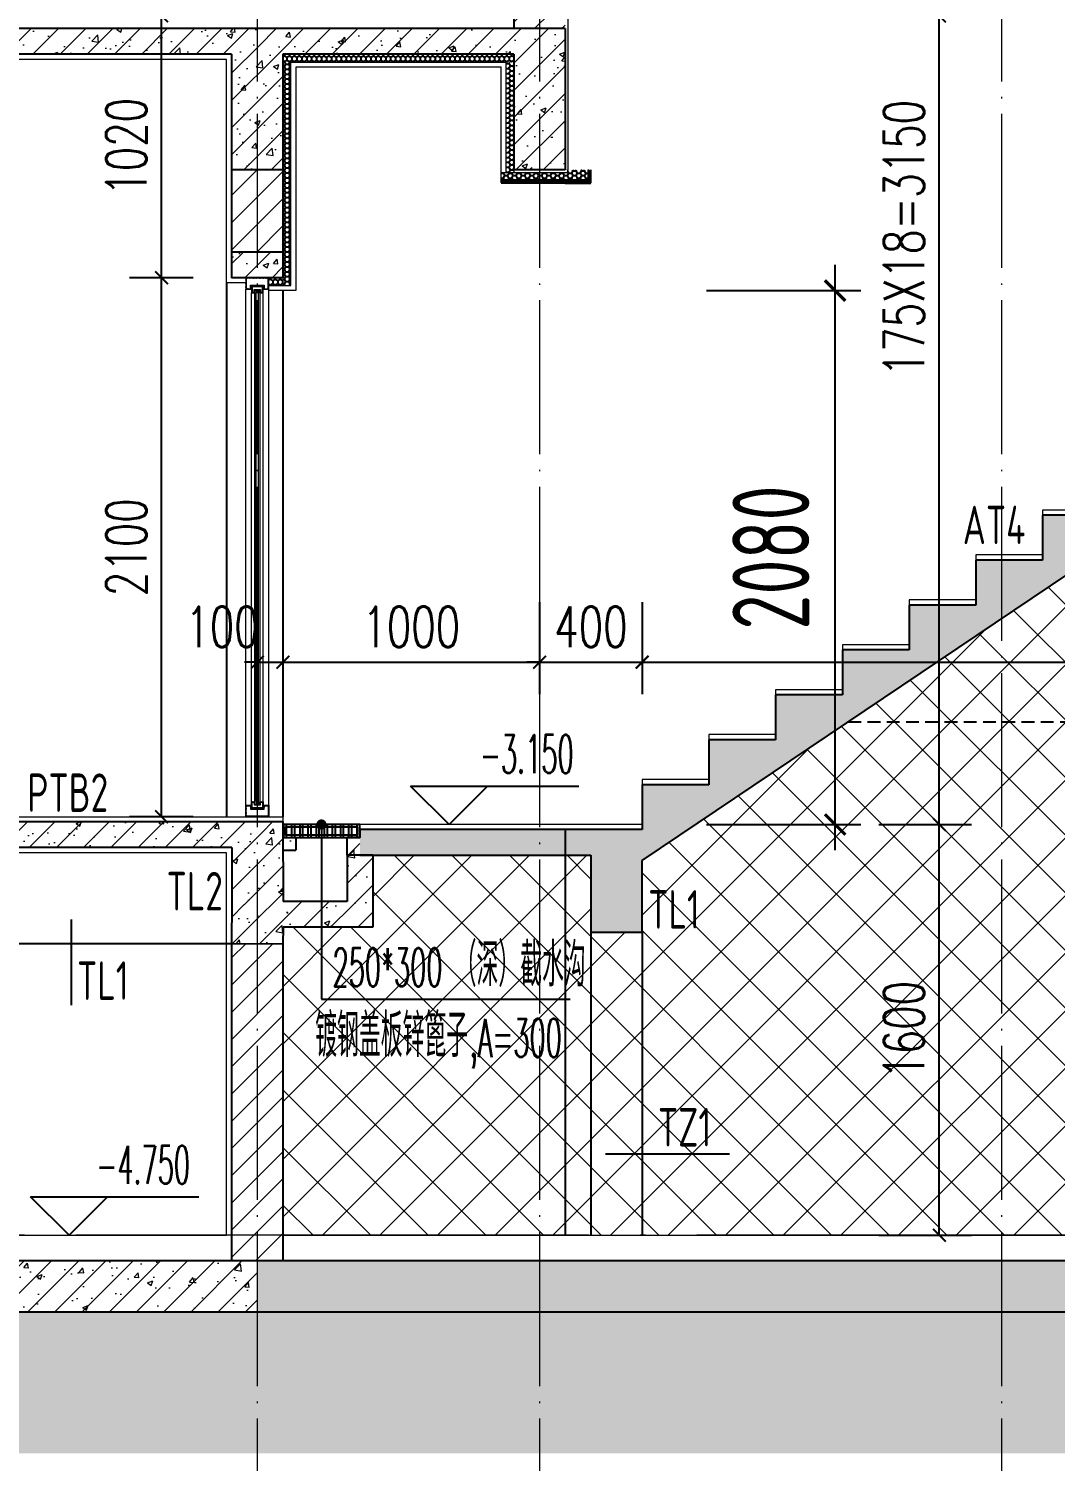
# Model space of a CAD drawing. Extents: x -1307975 to -76406, y -96289 to 379359.
# Drawn here: x -622611 to -618610, y 351137 to 356718 of the extents above; entities that cross this region are included whole.
import ezdxf

# ---------------------------------------------------------------- set-up
doc = ezdxf.new("R2010")
doc.units = 0
doc.header["$LTSCALE"] = 1000
doc.linetypes.add('DOTE', pattern=[2.42, 2, -0.2, 0.02, -0.2])
doc.linetypes.add('HIDDEN', pattern=[0.375, 0.25, -0.125])
doc.layers.get('0').update_dxf_attribs({"linetype": 'CONTINUOUS'})
doc.layers.get('DEFPOINTS').update_dxf_attribs({"linetype": 'CONTINUOUS'})
for name, color, linetype in [('COLUMN', 4, 'CONTINUOUS'), ('DIM', 2, 'CONTINUOUS'), ('DIM_ELEV', 3, 'CONTINUOUS'), ('DIM_LEAD', 3, 'CONTINUOUS'), ('PUB_TEXT', 2, 'CONTINUOUS'), ('S-砼墙填充', 251, 'CONTINUOUS'), ('TEXT', 2, 'CONTINUOUS'), ('WALL', 5, 'CONTINUOUS'), ('地库集水坑', 128, 'CONTINUOUS'), ('审核', 1, 'CONTINUOUS'), ('尺寸标注', 86, 'CONTINUOUS'), ('看线', 251, 'CONTINUOUS'), ('立面-看线', 251, 'CONTINUOUS')]:
    doc.layers.add(name, color=color, linetype=linetype)
for name, color, linetype, lineweight in [('DOTE', 19, 'DOTE', 9), ('PUB_HATCH', 8, 'CONTINUOUS', 9), ('S_WINDOW', 144, 'CONTINUOUS', 15), ('内粉刷', 37, 'CONTINUOUS', 9), ('填充', 251, 'CONTINUOUS', 5), ('立面-中轮廓线', 30, 'CONTINUOUS', 35), ('细细', 250, 'CONTINUOUS', 0)]:
    doc.layers.add(name, color=color, linetype=linetype, lineweight=lineweight)
doc.styles.add('_TCH_DIM', font='SIMPLEX.shx', dxfattribs={"width": 0.7, "bigfont": 'GBCBIG.shx'})
doc.styles.add('_TCH_DIM_T3', font='SIMPLEX', dxfattribs={"width": 0.705882, "bigfont": 'GBCBIG'})
doc.styles.add('TSSD_DIMENSION', font='Tssdeng.shx', dxfattribs={"width": 0.7, "bigfont": 'tssdchn.shx'})
doc.styles.add('TSSD_REIN', font='tssdeng.shx', dxfattribs={"width": 0.7, "height": 300, "bigfont": 'tssdchn.shx'})
doc.dimstyles.new('_TCH_ARCH&&50', dxfattribs={"dimtxt": 157.5, "dimasz": 50, "dimexe": 125, "dimexo": 150, "dimgap": 58.75, "dimtad": 1, "dimdec": 0, "dimzin": 0, "dimdsep": 46, "dimtxsty": '_TCH_DIM_T3', "dimblk": 'ARCHTICK', "dimcen": 0.09, "dimclrt": 7, "dimazin": 0, "dimtfac": 1, "dimtdec": 0, "dimtix": 1, "dimtmove": 2, "dimatfit": 3, "dimldrblk": 'ARCHTICK', "dimfxl": 1, "dimtolj": 1, "dimtzin": 0, "dimarcsym": 0})
doc.dimstyles.new('TSSD_100_100$0', dxfattribs={"dimtxt": 300, "dimasz": 80, "dimexe": 100, "dimexo": 250, "dimgap": 100, "dimtad": 1, "dimdec": 0, "dimzin": 0, "dimdsep": 46, "dimtxsty": 'TSSD_DIMENSION', "dimblk": 'ARCHTICK', "dimcen": 0, "dimdle": 100, "dimclrd": 3, "dimclre": 3, "dimclrt": 7, "dimadec": 0, "dimazin": 0, "dimtfac": 1, "dimtdec": 0, "dimtix": 1, "dimtmove": 2, "dimatfit": 3, "dimldrblk": 'ARCHTICK', "dimfxl": 1, "dimtolj": 1, "dimtzin": 0, "dimarcsym": 0})
pattern_1 = [(315, (-1626184.6658, -173766.0754), (-1.767766953, -1.767766953), []), (315, (-1626183.4873, -173766.0754), (-1.767766953, -1.767766953), [])]
pattern_2 = [(315, (-1626184.6658, -175904.3123), (-1.767766953, -1.767766953), []), (315, (-1626183.4873, -175904.3123), (-1.767766953, -1.767766953), [])]
pattern_3 = [(45, (-1035007.906, 393076.42), (-53.033009, 53.033009), []), (50, (-1035007.9, 393076.42), (215.178055, -18.82564), [22.5, -247.5]), (355, (-1035007.9, 393076.42), (-41.6254, 225.65764), [18, -198]), (100.4514, (-1034989.97, 393074.85), (173.55281, 206.83186), [19.12206, -210.34263]), (46.1842, (-1035007.9, 393136.42), (320.17231, -49.6557), [33.75, -371.25]), (96.6356, (-1034981.22, 393132.28), (280.39881, 292.23536), [28.68309, -315.5139]), (351.1842, (-1035007.9, 393136.42), (280.39858, 292.23558), [27, -297]), (21, (-1034977.9, 393121.42), (179.072116, -120.78567), [22.5, -247.5]), (326, (-1034977.9, 393121.42), (72.9946, 217.54501), [18, -198]), (71.4514, (-1034962.98, 393111.35), (252.06679, 96.75915), [19.12206, -210.34263]), (37.5, (-1035007.906, 393076.42), (3.647957, 99.868156), [0, -195.6, 0, -201, 0, -198.75]), (7.5, (-1035007.91, 393076.42), (78.92086, 118.323514), [0, -114.6, 0, -191.1, 0, -75.75]), (327.5, (-1035074.806, 393076.42), (160.146731, -6.766462), [0, -75, 0, -234, 0, -310.5]), (317.5, (-1035104.8, 393076.42), (174.95585, 30.031495), [0, -97.5, 0, -155.4, 0, -220.5])]
pattern_4 = [(45, (-1035007.906, 393130.27), (-53.03303, 53.03303), [])]

# ---------------------------------------------------------------- blocks, each defined once
blk = doc.blocks.new('_ArchTick')
at = {"color": 0, "linetype": 'ByBlock', "const_width": 0.15}
blk.add_lwpolyline([(-0.5, -0.5), (0.5, 0.5)], dxfattribs=at)
blk = doc.blocks.new('*D855')
at = {"layer": 'DEFPOINTS', "color": 0, "transparency": 16777216}
for p in [(-620220.2, 354633.8), (-615800.2, 354633.8), (-615800.2, 354250.2)]:
    blk.add_point(p, dxfattribs=at)
at = {"layer": '尺寸标注', "color": 0, "lineweight": -2, "transparency": 16777216}
for p, q in [((-620220.2, 354483.8), (-620220.2, 354125.2)), ((-615800.2, 354483.8), (-615800.2, 354125.2)), ((-620220.2, 354250.2), (-615800.2, 354250.2))]:
    blk.add_line(p, q, dxfattribs=at)
at = {"layer": '尺寸标注', "color": 0, "lineweight": -2, "transparency": 16777216, "xscale": 50, "yscale": 50, "zscale": 50, "rotation": 180}
blk.add_blockref('_ArchTick', (-620220.2, 354250.2), dxfattribs=at)
at = {"layer": '尺寸标注', "color": 0, "lineweight": -2, "transparency": 16777216, "xscale": 50, "yscale": 50, "zscale": 50}
blk.add_blockref('_ArchTick', (-615800.2, 354250.2), dxfattribs=at)
at = {"layer": '尺寸标注', "color": 7, "transparency": 16777216, "insert": (-618010.2, 354387.7), "char_height": 157.5, "attachment_point": 5, "style": '_TCH_DIM_T3'}
blk.add_mtext('\\A1;260X17=4420', dxfattribs=at)
blk = doc.blocks.new('*D856')
at = {"layer": 'DEFPOINTS', "color": 0, "transparency": 16777216}
for p in [(-620620.2, 354633.8), (-620220.2, 354633.8), (-620220.2, 354250.2)]:
    blk.add_point(p, dxfattribs=at)
at = {"layer": '尺寸标注', "color": 0, "lineweight": -2, "transparency": 16777216}
for p, q in [((-620620.2, 354483.8), (-620620.2, 354125.2)), ((-620220.2, 354483.8), (-620220.2, 354125.2)), ((-620620.2, 354250.2), (-620670.2, 354250.2)), ((-620620.2, 354250.2), (-620220.2, 354250.2)), ((-620220.2, 354250.2), (-620170.2, 354250.2))]:
    blk.add_line(p, q, dxfattribs=at)
at = {"layer": '尺寸标注', "color": 0, "lineweight": -2, "transparency": 16777216, "xscale": 50, "yscale": 50, "zscale": 50}
blk.add_blockref('_ArchTick', (-620620.2, 354250.2), dxfattribs=at)
at = {"layer": '尺寸标注', "color": 0, "lineweight": -2, "transparency": 16777216, "xscale": 50, "yscale": 50, "zscale": 50, "rotation": 180}
blk.add_blockref('_ArchTick', (-620220.2, 354250.2), dxfattribs=at)
at = {"layer": '尺寸标注', "color": 7, "transparency": 16777216, "insert": (-620420.2, 354387.7), "char_height": 157.5, "attachment_point": 5, "style": '_TCH_DIM_T3'}
blk.add_mtext('\\A1;400', dxfattribs=at)
blk = doc.blocks.new('*D857')
at = {"layer": 'DEFPOINTS', "color": 0, "transparency": 16777216}
for p in [(-621620.3, 354633.8), (-620620.2, 354633.8), (-620620.2, 354250.2)]:
    blk.add_point(p, dxfattribs=at)
at = {"layer": '尺寸标注', "color": 0, "lineweight": -2, "transparency": 16777216}
for p, q in [((-621620.3, 354483.8), (-621620.3, 354125.2)), ((-620620.2, 354483.8), (-620620.2, 354125.2)), ((-621620.3, 354250.2), (-620620.2, 354250.2))]:
    blk.add_line(p, q, dxfattribs=at)
at = {"layer": '尺寸标注', "color": 0, "lineweight": -2, "transparency": 16777216, "xscale": 50, "yscale": 50, "zscale": 50, "rotation": 180}
blk.add_blockref('_ArchTick', (-621620.3, 354250.2), dxfattribs=at)
at = {"layer": '尺寸标注', "color": 0, "lineweight": -2, "transparency": 16777216, "xscale": 50, "yscale": 50, "zscale": 50}
blk.add_blockref('_ArchTick', (-620620.2, 354250.2), dxfattribs=at)
at = {"layer": '尺寸标注', "color": 7, "transparency": 16777216, "insert": (-621120.2, 354387.7), "char_height": 157.5, "attachment_point": 5, "style": '_TCH_DIM_T3'}
blk.add_mtext('\\A1;1000', dxfattribs=at)
blk = doc.blocks.new('*D858')
at = {"layer": 'DEFPOINTS', "color": 0, "transparency": 16777216}
for p in [(-621720.2, 354633.8), (-621620.3, 354633.8), (-621620.3, 354250.2)]:
    blk.add_point(p, dxfattribs=at)
at = {"layer": '尺寸标注', "color": 0, "lineweight": -2, "transparency": 16777216}
for p, q in [((-621720.2, 354483.8), (-621720.2, 354125.2)), ((-621620.3, 354483.8), (-621620.3, 354125.2)), ((-621720.2, 354250.2), (-621770.2, 354250.2)), ((-621720.2, 354250.2), (-621620.3, 354250.2)), ((-621620.3, 354250.2), (-621570.3, 354250.2))]:
    blk.add_line(p, q, dxfattribs=at)
at = {"layer": '尺寸标注', "color": 0, "lineweight": -2, "transparency": 16777216, "xscale": 50, "yscale": 50, "zscale": 50}
blk.add_blockref('_ArchTick', (-621720.2, 354250.2), dxfattribs=at)
at = {"layer": '尺寸标注', "color": 0, "lineweight": -2, "transparency": 16777216, "xscale": 50, "yscale": 50, "zscale": 50, "rotation": 180}
blk.add_blockref('_ArchTick', (-621620.3, 354250.2), dxfattribs=at)
at = {"layer": '尺寸标注', "color": 7, "transparency": 16777216, "insert": (-621857.7, 354387.7), "char_height": 157.5, "attachment_point": 5, "style": '_TCH_DIM_T3'}
blk.add_mtext('\\A1;100', dxfattribs=at)
blk = doc.blocks.new('*D862')
at = {"layer": 'DEFPOINTS', "color": 0, "transparency": 16777216}
for p in [(-619448.3, 356767.6), (-619062.4, 356767.6), (-619448.3, 353617.6)]:
    blk.add_point(p, dxfattribs=at)
at = {"layer": '尺寸标注', "color": 0, "lineweight": -2, "transparency": 16777216}
for p, q in [((-619298.3, 356767.6), (-618937.4, 356767.6)), ((-619062.4, 353617.6), (-619062.4, 356767.6)), ((-619298.3, 353617.6), (-618937.4, 353617.6))]:
    blk.add_line(p, q, dxfattribs=at)
at = {"layer": '尺寸标注', "color": 0, "lineweight": -2, "transparency": 16777216, "xscale": 50, "yscale": 50, "zscale": 50}
for p, rotation in [((-619062.4, 356767.6), 90), ((-619062.4, 353617.6), 270)]:
    blk.add_blockref('_ArchTick', p, dxfattribs=dict(at, rotation=rotation))
at = {"layer": '尺寸标注', "color": 7, "transparency": 16777216, "insert": (-619199.9, 355901.9), "char_height": 157.5, "attachment_point": 5, "rotation": 90, "style": '_TCH_DIM_T3'}
blk.add_mtext('\\A1;175X18=3150', dxfattribs=at)
blk = doc.blocks.new('*D863')
at = {"layer": 'DEFPOINTS', "color": 0, "transparency": 16777216}
for p in [(-619448.3, 353617.6), (-619062.4, 353617.6), (-619448.3, 352017.6)]:
    blk.add_point(p, dxfattribs=at)
at = {"layer": '尺寸标注', "color": 0, "lineweight": -2, "transparency": 16777216}
for p, q in [((-619298.3, 353617.6), (-618937.4, 353617.6)), ((-619062.4, 352017.6), (-619062.4, 353617.6)), ((-619298.3, 352017.6), (-618937.4, 352017.6))]:
    blk.add_line(p, q, dxfattribs=at)
at = {"layer": '尺寸标注', "color": 0, "lineweight": -2, "transparency": 16777216, "xscale": 50, "yscale": 50, "zscale": 50}
for p, rotation in [((-619062.4, 353617.6), 90), ((-619062.4, 352017.6), 270)]:
    blk.add_blockref('_ArchTick', p, dxfattribs=dict(at, rotation=rotation))
at = {"layer": '尺寸标注', "color": 7, "transparency": 16777216, "insert": (-619199.9, 352817.6), "char_height": 157.5, "attachment_point": 5, "rotation": 90, "style": '_TCH_DIM_T3'}
blk.add_mtext('\\A1;1600', dxfattribs=at)
blk = doc.blocks.new('*D864')
at = {"layer": 'DEFPOINTS', "color": 0, "transparency": 16777216}
for p in [(-622093.2, 356767.6), (-621820.2, 356767.6), (-621820.2, 355747.6)]:
    blk.add_point(p, dxfattribs=at)
at = {"layer": '尺寸标注', "color": 0, "lineweight": -2, "transparency": 16777216}
for p, q in [((-621970.2, 356767.6), (-622218.2, 356767.6)), ((-622093.2, 355747.6), (-622093.2, 356767.6)), ((-621970.2, 355747.6), (-622218.2, 355747.6))]:
    blk.add_line(p, q, dxfattribs=at)
at = {"layer": '尺寸标注', "color": 0, "lineweight": -2, "transparency": 16777216, "xscale": 50, "yscale": 50, "zscale": 50}
for p, rotation in [((-622093.2, 356767.6), 90), ((-622093.2, 355747.6), 270)]:
    blk.add_blockref('_ArchTick', p, dxfattribs=dict(at, rotation=rotation))
at = {"layer": '尺寸标注', "color": 7, "transparency": 16777216, "insert": (-622230.7, 356257.6), "char_height": 157.5, "attachment_point": 5, "rotation": 90, "style": '_TCH_DIM_T3'}
blk.add_mtext('\\A1;1020', dxfattribs=at)
blk = doc.blocks.new('*D865')
at = {"layer": 'DEFPOINTS', "color": 0, "transparency": 16777216}
for p in [(-622093.2, 355747.6), (-621820.2, 355747.6), (-621820.2, 353647.6)]:
    blk.add_point(p, dxfattribs=at)
at = {"layer": '尺寸标注', "color": 0, "lineweight": -2, "transparency": 16777216}
for p, q in [((-621970.2, 355747.6), (-622218.2, 355747.6)), ((-622093.2, 353647.6), (-622093.2, 355747.6)), ((-621970.2, 353647.6), (-622218.2, 353647.6))]:
    blk.add_line(p, q, dxfattribs=at)
at = {"layer": '尺寸标注', "color": 0, "lineweight": -2, "transparency": 16777216, "xscale": 50, "yscale": 50, "zscale": 50}
for p, rotation in [((-622093.2, 355747.6), 90), ((-622093.2, 353647.6), 270)]:
    blk.add_blockref('_ArchTick', p, dxfattribs=dict(at, rotation=rotation))
at = {"layer": '尺寸标注', "color": 7, "transparency": 16777216, "insert": (-622230.7, 354697.6), "char_height": 157.5, "attachment_point": 5, "rotation": 90, "style": '_TCH_DIM_T3'}
blk.add_mtext('\\A1;2100', dxfattribs=at)
blk = doc.blocks.new('*D685')
at = {"layer": 'DEFPOINTS', "color": 0, "transparency": 16777216}
for p in [(-620220.2, 355697.6), (-619468.7, 355697.6), (-620220.2, 353617.6)]:
    blk.add_point(p, dxfattribs=at)
at = {"layer": 'DIM', "color": 3, "lineweight": -2, "transparency": 16777216}
for p, q in [((-619468.7, 353517.6), (-619468.7, 355797.6)), ((-619970.2, 355697.6), (-619368.7, 355697.6)), ((-619970.2, 353617.6), (-619368.7, 353617.6))]:
    blk.add_line(p, q, dxfattribs=at)
at = {"layer": 'DIM', "color": 3, "lineweight": -2, "transparency": 16777216, "xscale": 80, "yscale": 80, "zscale": 80}
for p, rotation in [((-619468.7, 355697.6), 90), ((-619468.7, 353617.6), 270)]:
    blk.add_blockref('_ArchTick', p, dxfattribs=dict(at, rotation=rotation))
at = {"layer": 'DIM', "color": 7, "transparency": 16777216, "insert": (-619718.7, 354657.6), "char_height": 300, "attachment_point": 5, "rotation": 90, "style": 'TSSD_DIMENSION'}
blk.add_mtext('\\A1;2080', dxfattribs=at)

msp = doc.modelspace()

# ---------------------------------------------------------------- hatches: boundary and pattern name
h = msp.add_hatch()
h.set_pattern_fill('ANSI34', color=1, style=0, double=1)
h.set_pattern_definition([(45, (-1914284.13, -152833.155), (-6.73519209, 6.73519209), []), (45, (-1914281.885, -152833.155), (-6.73519209, 6.73519209), []), (45, (-1914279.64, -152833.155), (-6.73519209, 6.73519209), []), (45, (-1914277.395, -152833.155), (-6.73519209, 6.73519209), [])])
h.paths.add_polyline_path([(-620420.23, 356167.29), (-620430.23, 356167.29), (-620430.23, 356127.29), (-620770.22, 356127.3), (-620770.22, 356117.3), (-620420.23, 356117.29)])
at = {"layer": 'PUB_HATCH'}
h = msp.add_hatch(dxfattribs=at)
h.set_pattern_fill('普通砖', color=256, scale=30, style=0)
h.set_pattern_definition(pattern_4)
h.paths.add_polyline_path([(-620520.22, 359767.63), (-620720.22, 359767.63), (-620720.21, 356717.83), (-620520.21, 356717.83)])
h = msp.add_hatch(dxfattribs=at)
h.set_pattern_fill('钢筋混凝土', color=256, scale=30, style=0)
h.set_pattern_definition(pattern_3)
h.paths.add_polyline_path([(-614300.21, 356597.63), (-615800.21, 356747.63), (-615800.21, 356572.63), (-616060.21, 356572.63), (-616060.21, 356397.63), (-616320.21, 356397.63), (-616320.21, 356222.63), (-616580.21, 356222.63), (-616580.21, 356047.63), (-616840.21, 356047.63), (-616840.21, 355872.63), (-617100.21, 355872.63), (-617100.21, 355697.63), (-617360.21, 355697.63), (-617360.21, 355522.63), (-617620.21, 355522.63), (-617620.21, 355347.63), (-617880.21, 355347.63), (-617880.21, 355172.63), (-618140.21, 355172.63), (-618140.21, 354997.63), (-618400.21, 354997.63), (-618400.21, 354822.63), (-618660.21, 354822.63), (-618660.21, 354647.63), (-618920.21, 354647.63), (-618920.21, 354472.63), (-619180.21, 354472.63), (-619180.21, 354297.63), (-619440.21, 354297.63), (-619440.21, 354122.63), (-619700.21, 354122.63), (-619700.21, 353947.63), (-619960.21, 353947.63), (-619960.21, 353772.63), (-620220.21, 353772.63), (-620220.21, 353597.63), (-621320.27, 353597.63), (-621320.27, 353497.63), (-620420.21, 353497.63), (-620420.21, 353197.63), (-620220.21, 353197.63), (-620220.21, 353477.09), (-615547.92, 356621.9), (-614300.21, 356497.13)])
h = msp.add_hatch(dxfattribs=at)
h.set_pattern_fill('钢筋混凝土', color=256, scale=30, style=0)
h.set_pattern_definition(pattern_3)
h.paths.add_polyline_path([(-621719.78, 356651.16), (-621718.92, 356717.83), (-624518.86, 356717.83), (-624519.72, 356651.16), (-624420.14, 356617.83), (-621820.21, 356617.83)])
h = msp.add_hatch(dxfattribs=at)
h.set_pattern_fill('钢筋混凝土', color=256, scale=30, style=0)
h.set_pattern_definition(pattern_3)
h.paths.add_polyline_path([(-620720.21, 356617.83), (-620520.21, 356717.83), (-621718.92, 356717.83), (-621719.78, 356651.16), (-621620.21, 356617.83)])
h = msp.add_hatch(dxfattribs=at)
h.set_pattern_fill('钢筋混凝土', color=256, scale=30, style=0)
h.set_pattern_definition(pattern_3)
h.paths.add_polyline_path([(-620520.21, 356717.83), (-620720.21, 356617.83), (-620720.21, 356167.29), (-620520.21, 356167.29)])
h = msp.add_hatch(dxfattribs=at)
h.set_pattern_fill('钢筋混凝土', color=256, scale=30, style=0)
h.set_pattern_definition(pattern_3)
h.paths.add_polyline_path([(-621719.78, 356651.16), (-621820.21, 356617.83), (-621820.21, 356167.29), (-621620.21, 356167.29), (-621620.21, 356617.83)])
h = msp.add_hatch(dxfattribs=at)
h.set_pattern_fill('普通砖', color=256, scale=30, style=0)
h.set_pattern_definition(pattern_4)
h.paths.add_polyline_path([(-621620.22, 356167.29), (-621820.22, 356167.29), (-621820.21, 355847.63), (-621620.21, 355847.63)])
h = msp.add_hatch(dxfattribs=at)
h.set_pattern_fill('钢筋混凝土', color=256, scale=30, style=0)
h.set_pattern_definition(pattern_3)
h.paths.add_polyline_path([(-621820.21, 355847.63), (-621820.21, 355747.63), (-621620.21, 355747.63), (-621620.21, 355847.63)])
h = msp.add_hatch(dxfattribs=at)
h.set_pattern_fill('钢筋混凝土', color=256, scale=30, style=0)
h.set_pattern_definition(pattern_3)
h.paths.add_polyline_path([(-621820.06, 353527.63), (-621620.21, 353627.63), (-624620.16, 353627.63), (-624420.16, 353527.63)])
h = msp.add_hatch(dxfattribs=at)
h.set_pattern_fill('钢筋混凝土', color=256, scale=30, style=0)
h.set_pattern_definition(pattern_3)
h.paths.add_polyline_path([(-621620.21, 353627.63), (-621820.06, 353527.63), (-621819.74, 353317.47), (-621719.81, 353292.66), (-621619.74, 353317.62)])
h = msp.add_hatch(dxfattribs=at)
h.set_pattern_fill('钢筋混凝土', color=256, scale=30, style=0)
h.set_pattern_definition(pattern_3)
h.paths.add_polyline_path([(-621620.27, 353517.63), (-621570.27, 353517.63), (-621570.27, 353567.63), (-621620.27, 353567.63)])
h = msp.add_hatch(dxfattribs=at)
h.set_pattern_fill('钢筋混凝土', color=256, scale=30, style=0)
h.set_pattern_definition(pattern_3)
h.paths.add_polyline_path([(-621320.27, 353497.63), (-621320.27, 353567.63), (-621370.21, 353567.63), (-621370.21, 353497.63)])
h = msp.add_hatch(dxfattribs=at)
h.set_pattern_fill('钢筋混凝土', color=256, scale=30, style=0)
h.set_pattern_definition(pattern_3)
h.paths.add_polyline_path([(-621370.21, 353497.63), (-621370.21, 353317.62), (-621270.21, 353217.62), (-621270.21, 353497.63)])
h = msp.add_hatch(dxfattribs=at)
h.set_pattern_fill('钢筋混凝土', color=256, scale=30, style=0)
h.set_pattern_definition(pattern_3)
h.paths.add_polyline_path([(-621719.81, 353292.66), (-621819.74, 353317.91), (-621820.22, 353152.72), (-621620.22, 353152.14), (-621620.03, 353217.62)])
h = msp.add_hatch(dxfattribs=at)
h.set_pattern_fill('钢筋混凝土', color=256, scale=30, style=0)
h.set_pattern_definition(pattern_3)
h.paths.add_polyline_path([(-621270.21, 353217.62), (-621370.21, 353317.62), (-621619.74, 353317.62), (-621719.81, 353292.66), (-621620.03, 353217.62)])
h = msp.add_hatch(dxfattribs=at)
h.set_pattern_fill('普通砖', color=256, scale=30, style=0)
h.set_pattern_definition(pattern_4)
h.paths.add_polyline_path([(-621620.2, 353152.43), (-621820.2, 353152.43), (-621820.21, 351917.63), (-621620.21, 351917.63)])
h = msp.add_hatch(dxfattribs=at)
h.set_pattern_fill('钢筋混凝土', color=256, scale=30, style=0)
h.set_pattern_definition(pattern_3)
h.paths.add_polyline_path([(-621720.21, 351717.63), (-621720.21, 351917.63), (-624520.15, 351917.63), (-624520.15, 351717.63)])
h = msp.add_hatch(dxfattribs=at)
h.set_pattern_fill('钢筋混凝土', color=256, scale=30, style=0)
h.set_pattern_definition(pattern_3)
h.paths.add_polyline_path([(-613447.97, 351917.63), (-621720.21, 351917.63), (-621720.21, 351717.63), (-613447.97, 351717.63)])
at = {"layer": '地库集水坑'}
h = msp.add_hatch(dxfattribs=at)
h.set_pattern_fill('STEEL', color=250, scale=20, angle=45, style=0)
h.set_pattern_definition([(90, (-2523272.2, 4296306.673), (-31.75, 5e-15), []), (90, (-2523283.424, 4296317.898), (-31.75, 5e-15), [])])
h.paths.add_polyline_path([(-621320.27, 353617.63), (-621620.27, 353617.63), (-621620.27, 353567.63), (-621320.27, 353567.63)])
at = {"layer": '填充'}
h = msp.add_hatch(dxfattribs=at)
h.set_pattern_fill('ANSI37', color=196, scale=100, style=0)
h.set_pattern_definition([(45, (-616770.21, 361877.67), (-112.2532, 112.2532), []), (135, (-616770.21, 361877.67), (-112.2532, -112.2532), [])])
edge = h.paths.add_edge_path()
edge.add_line((-617019.79, 355216.08), (-617019.79, 354815.94))
edge.add_line((-617019.79, 354815.94), (-617220.22, 354816.37))
edge.add_line((-617220.22, 354816.37), (-617219.22, 355496.99))
edge.add_line((-617219.22, 355496.99), (-617634.27, 355217.63))
edge.add_line((-617634.27, 355217.63), (-620220.21, 353477.09))
edge.add_line((-620220.21, 353477.09), (-620220.21, 353197.63))
edge.add_line((-620220.21, 353197.63), (-620420.21, 353197.63))
edge.add_line((-620420.21, 353197.63), (-620420.21, 353497.63))
edge.add_line((-620420.21, 353497.63), (-621270.21, 353497.63))
edge.add_line((-621270.21, 353497.63), (-621270.21, 353217.62))
edge.add_line((-621470.39, 353217.62), (-621620.03, 353217.62))
edge.add_line((-621620.03, 353217.62), (-621620.21, 352017.63))
edge.add_line((-621620.21, 352017.63), (-613447.97, 352017.63))
edge.add_line((-613447.97, 352017.63), (-613447.97, 355217.63))
edge.add_line((-613447.97, 355217.63), (-617019.36, 355216.08))
h = msp.add_hatch(dxfattribs=at)
h.set_pattern_fill('EARTH', color=250, scale=50, angle=45, style=0)
h.set_pattern_definition([(45, (-780215.23, 488801.7), (0, 224.5064), [158.75, -158.75]), (45, (-780257.33, 488843.8), (0, 224.5064), [158.75, -158.75]), (45, (-780299.42, 488885.89), (0, 224.5064), [158.75, -158.75]), (135, (-780299.42, 488913.95), (-224.5064, 0), [158.75, -158.75]), (135, (-780257.33, 488956.05), (-224.5064, 0), [158.75, -158.75]), (135, (-780215.23, 488998.14), (-224.5064, 0), [158.75, -158.75])])
h.paths.add_polyline_path([(-613447.97, 351167.73), (-613447.97, 351717.98), (-628626.81, 351717.98), (-628626.81, 351167.73)])
at = {"layer": '立面-看线'}
h = msp.add_hatch(dxfattribs=at)
h.set_pattern_fill('HONEY', color=256, scale=7, angle=-90)
h.set_pattern_definition([(270, (-1006957.248, 1167641.071), (9.623705, -16.66875), [11.1125, -22.225]), (30, (-1006957.248, 1167641.071), (9.62370845, 16.66874801), [11.1125, -22.225]), (330, (-1006957.248, 1167641.071), (19.24741345, -1.99e-06), [-22.225, 11.1125])])
h.paths.add_polyline_path([(-620720.21, 356587.83), (-620720.21, 356587.83), (-620720.21, 356617.83), (-621620.21, 356617.83), (-621620.21, 356587.83)])
h = msp.add_hatch(dxfattribs=at)
h.set_pattern_fill('HONEY', color=256, scale=7)
h.set_pattern_definition([(360, (-1432643.454, -29119.4055), (16.66875, 9.623705), [11.1125, -22.225]), (120, (-1432643.454, -29119.4055), (-16.66874801, 9.62370845), [11.1125, -22.225]), (60, (-1432643.454, -29119.4055), (1.99e-06, 19.24741345), [-22.225, 11.1125])])
h.paths.add_polyline_path([(-621620.21, 355717.63), (-621590.21, 355717.63), (-621590.21, 356587.83), (-621620.21, 356587.83)])
h = msp.add_hatch(dxfattribs=at)
h.set_pattern_fill('HONEY', color=256, scale=7)
h.set_pattern_definition([(360, (-1432318.657, -32100.0625), (16.66875, 9.623705), [11.1125, -22.225]), (120, (-1432318.657, -32100.0625), (-16.66874801, 9.62370845), [11.1125, -22.225]), (60, (-1432318.657, -32100.0625), (1.99e-06, 19.24741345), [-22.225, 11.1125])])
h.paths.add_polyline_path([(-620720.21, 356157.18), (-620750.21, 356157.18), (-620750.21, 356587.5), (-620720.21, 356587.5)])
h = msp.add_hatch(dxfattribs=at)
h.set_pattern_fill('HONEY', color=256, scale=7)
h.set_pattern_definition([(0, (-1914284.13, -152833.155), (16.66875, 9.623705), [11.1125, -22.225]), (120, (-1914284.13, -152833.155), (-16.66874801, 9.62370845), [11.1125, -22.225]), (60, (-1914284.13, -152833.155), (1.99e-06, 19.24741345), [-22.225, 11.1125])])
h.paths.add_polyline_path([(-620430.23, 356167.29), (-620510.23, 356167.29), (-620510.23, 356157.29), (-620770.22, 356157.29), (-620770.22, 356127.3), (-620430.23, 356127.29)])
h = msp.add_hatch(dxfattribs=at)
h.set_pattern_fill('HONEY', color=256, scale=7, angle=-90)
h.set_pattern_definition([(270, (-1007012.301, 1166770.868), (9.623705, -16.66875), [11.1125, -22.225]), (30, (-1007012.301, 1166770.868), (9.62370845, 16.66874801), [11.1125, -22.225]), (330, (-1007012.301, 1166770.868), (19.24741345, -1.99e-06), [-22.225, 11.1125])])
h.paths.add_polyline_path([(-621620.21, 355717.63), (-621620.21, 355747.63), (-621675.27, 355747.63), (-621675.27, 355717.63)])
at = {"layer": '细细'}
h = msp.add_hatch(dxfattribs=at)
h.set_pattern_fill('金属', color=256, style=0)
h.set_pattern_definition(pattern_1)
h.paths.add_polyline_path([(-621675.27, 355702.63), (-621695.27, 355702.63), (-621695.27, 355716.13), (-621745.27, 355716.13), (-621745.27, 355702.63), (-621765.27, 355702.63), (-621765.27, 355747.63), (-621675.27, 355747.63)])
h.paths.add_polyline_path([(-621693.27, 355718.13), (-621693.27, 355704.63), (-621677.27, 355704.63), (-621677.27, 355745.63), (-621763.27, 355745.63), (-621763.27, 355704.63), (-621747.27, 355704.63), (-621747.27, 355718.13)], flags=16)
h = msp.add_hatch(dxfattribs=at)
h.set_pattern_fill('金属', color=256, style=0)
h.set_pattern_definition(pattern_1)
h.paths.add_polyline_path([(-621742.77, 355714.13), (-621742.77, 355689.13), (-621730.77, 355689.13), (-621730.77, 355699.13), (-621709.77, 355699.13), (-621709.77, 355689.13), (-621697.77, 355689.13), (-621697.77, 355714.13)])
h.paths.add_polyline_path([(-621699.77, 355712.13), (-621699.77, 355691.13), (-621707.77, 355691.13), (-621707.77, 355701.13), (-621732.77, 355701.13), (-621732.77, 355691.13), (-621740.77, 355691.13), (-621740.77, 355712.13)], flags=16)
h = msp.add_hatch(color=256, dxfattribs=at)
edge = h.paths.add_edge_path()
edge.add_line((-621715.77, 355699.13), (-621715.77, 355687.13))
edge.add_arc((-621720.27, 355678.84), 9.44, 61.51755, 118.48245)
edge.add_line((-621724.77, 355687.13), (-621724.77, 355699.13))
edge.add_arc((-621720.27, 355707.42), 9.44, 241.51755, 298.48245)
h = msp.add_hatch(dxfattribs=at)
h.set_pattern_fill('金属', color=256, style=0)
h.set_pattern_definition(pattern_2)
h.paths.add_polyline_path([(-621675.27, 353692.63), (-621695.27, 353692.63), (-621695.27, 353679.13), (-621745.27, 353679.13), (-621745.27, 353692.63), (-621765.27, 353692.63), (-621765.27, 353647.63), (-621675.27, 353647.63)])
h.paths.add_polyline_path([(-621693.27, 353677.13), (-621693.27, 353690.63), (-621677.27, 353690.63), (-621677.27, 353649.63), (-621763.27, 353649.63), (-621763.27, 353690.63), (-621747.27, 353690.63), (-621747.27, 353677.13)], flags=16)
h = msp.add_hatch(dxfattribs=at)
h.set_pattern_fill('金属', color=256, style=0)
h.set_pattern_definition(pattern_2)
h.paths.add_polyline_path([(-621742.77, 353681.13), (-621742.77, 353706.13), (-621730.77, 353706.13), (-621730.77, 353696.13), (-621709.77, 353696.13), (-621709.77, 353706.13), (-621697.77, 353706.13), (-621697.77, 353681.13)])
h.paths.add_polyline_path([(-621699.77, 353683.13), (-621699.77, 353704.13), (-621707.77, 353704.13), (-621707.77, 353694.13), (-621732.77, 353694.13), (-621732.77, 353704.13), (-621740.77, 353704.13), (-621740.77, 353683.13)], flags=16)
h = msp.add_hatch(color=256, dxfattribs=at)
edge = h.paths.add_edge_path()
edge.add_line((-621715.77, 353696.13), (-621715.77, 353708.13))
edge.add_arc((-621720.27, 353716.42), 9.44, 241.51755, 298.48245, ccw=False)
edge.add_line((-621724.77, 353708.13), (-621724.77, 353696.13))
edge.add_arc((-621720.27, 353687.83), 9.44, 61.51755, 118.48245, ccw=False)

# ---------------------------------------------------------------- linework, layer by layer
at = {"color": 1}
for p, q in [((-620430.23, 356127.29), (-620770.22, 356127.3)), ((-620770.22, 356127.3), (-620770.22, 356117.3)), ((-620430.23, 356167.29), (-620430.23, 356127.29)), ((-620420.23, 356117.29), (-620420.23, 356167.29)), ((-620770.22, 356117.3), (-620420.23, 356117.29))]:
    msp.add_line(p, q, dxfattribs=at)
at = {"layer": 'COLUMN'}
msp.add_lwpolyline([(-621320.21, 353597.63), (-621320.21, 353567.63), (-621370.21, 353567.63)], dxfattribs=at)
at = {"layer": 'DIM_ELEV', "color": 6}
for p, q in [((-620972.73, 353617.63), (-621122.73, 353767.63)), ((-621122.73, 353767.63), (-620466.73, 353767.63)), ((-620972.73, 353617.63), (-620822.73, 353767.63)), ((-622453.71, 352017.63), (-622603.71, 352167.63)), ((-622603.71, 352167.63), (-621947.71, 352167.63)), ((-622453.71, 352017.63), (-622303.71, 352167.63))]:
    msp.add_line(p, q, dxfattribs=at)
at = {"layer": 'DIM_LEAD'}
for p, q in [((-621470.39, 353617.61), (-621470.39, 352936.97)), ((-621470.39, 352936.97), (-620500.44, 352936.97))]:
    msp.add_line(p, q, dxfattribs=at)
at = {"layer": 'DIM_LEAD', "const_width": 20}
msp.add_lwpolyline([(-621470.39, 353627.61, 1), (-621470.39, 353607.61, 1)], format="xyb", close=True, dxfattribs=at)
at = {"layer": 'DOTE', "linetype": 'DOTE', "ltscale": 0.3}
for p, q in [((-621720.21, 361467.66), (-621720.21, 351053.53)), ((-620620.21, 361467.66), (-620620.21, 351053.53)), ((-618820.21, 361467.66), (-618820.21, 351053.53))]:
    msp.add_line(p, q, dxfattribs=at)
at = {"layer": 'DOTE', "linetype": 'DOTE'}
msp.add_line((-613167.97, 352017.63), (-628894.75, 352017.63), dxfattribs=at)
at = {"layer": 'PUB_HATCH', "color": 215, "true_color": 0xa953a0}
for p, q in [((-621590.21, 356587.83), (-620750.21, 356587.83)), ((-621590.21, 355717.63), (-621590.21, 356587.83)), ((-620750.21, 356157.18), (-620750.21, 356587.83)), ((-620770.21, 356157.18), (-620510.21, 356157.18)), ((-620720.21, 356167.29), (-620720.21, 356157.18)), ((-620510.21, 356157.18), (-620510.21, 356167.29)), ((-621675.27, 355717.63), (-621590.21, 355717.63))]:
    msp.add_line(p, q, dxfattribs=at)
msp.add_lwpolyline([(-620510.56, 360517.68), (-620510.18, 360057.67), (-620510.18, 360057.67), (-620510.23, 356167.29)], dxfattribs=at)
at = {"layer": 'S-砼墙填充'}
msp.add_line((-620363.49, 352334.42), (-619879.77, 352334.42), dxfattribs=at)
at = {"layer": 'S_WINDOW'}
for p, q in [((-621765.27, 353692.63), (-621765.27, 355702.63)), ((-621742.77, 353706.13), (-621742.77, 355689.13)), ((-621697.77, 353706.13), (-621697.77, 355689.13)), ((-621675.27, 353692.63), (-621675.27, 355702.63))]:
    msp.add_line(p, q, dxfattribs=at)
for points in [[(-621765.27, 355747.63), (-621765.27, 355702.63), (-621745.27, 355702.63), (-621745.27, 355716.13), (-621695.27, 355716.13), (-621695.27, 355702.63), (-621675.27, 355702.63), (-621675.27, 355747.63)], [(-621763.27, 355745.63), (-621763.27, 355704.63), (-621747.27, 355704.63), (-621747.27, 355718.13), (-621693.27, 355718.13), (-621693.27, 355704.63), (-621677.27, 355704.63), (-621677.27, 355745.63)], [(-621742.77, 355714.13), (-621742.77, 355689.13), (-621730.77, 355689.13), (-621730.77, 355699.13), (-621709.77, 355699.13), (-621709.77, 355689.13), (-621697.77, 355689.13), (-621697.77, 355714.13)], [(-621740.77, 355712.13), (-621740.77, 355691.13), (-621732.77, 355691.13), (-621732.77, 355701.13), (-621707.77, 355701.13), (-621707.77, 355691.13), (-621699.77, 355691.13), (-621699.77, 355712.13)], [(-621765.27, 353647.63), (-621765.27, 353692.63), (-621745.27, 353692.63), (-621745.27, 353679.13), (-621695.27, 353679.13), (-621695.27, 353692.63), (-621675.27, 353692.63), (-621675.27, 353647.63)], [(-621763.27, 353649.63), (-621763.27, 353690.63), (-621747.27, 353690.63), (-621747.27, 353677.13), (-621693.27, 353677.13), (-621693.27, 353690.63), (-621677.27, 353690.63), (-621677.27, 353649.63)], [(-621742.77, 353681.13), (-621742.77, 353706.13), (-621730.77, 353706.13), (-621730.77, 353696.13), (-621709.77, 353696.13), (-621709.77, 353706.13), (-621697.77, 353706.13), (-621697.77, 353681.13)], [(-621740.77, 353683.13), (-621740.77, 353704.13), (-621732.77, 353704.13), (-621732.77, 353694.13), (-621707.77, 353694.13), (-621707.77, 353704.13), (-621699.77, 353704.13), (-621699.77, 353683.13)]]:
    msp.add_lwpolyline(points, close=True, dxfattribs=at)
at = {"layer": 'TEXT', "color": 230}
for p, q in [((-620520.21, 353597.63), (-620520.21, 352017.63)), ((-622446.22, 353247.58), (-622446.22, 352914.14)), ((-620220.21, 353197.63), (-620220.21, 352017.63)), ((-621820.22, 353152.72), (-624420.15, 353152.66))]:
    msp.add_line(p, q, dxfattribs=at)
at = {"layer": 'WALL'}
for p, q in [((-620720.22, 359767.63), (-620720.21, 356717.83)), ((-621718.92, 356717.83), (-624518.86, 356717.83)), ((-620520.21, 356717.83), (-621718.92, 356717.83)), ((-620520.21, 356717.83), (-620520.21, 356167.29)), ((-621820.21, 356617.83), (-624420.14, 356617.83)), ((-621820.21, 356617.83), (-621820.21, 356167.29)), ((-620720.21, 356617.83), (-621620.21, 356617.83)), ((-621620.21, 356617.83), (-621620.21, 356167.29)), ((-620720.21, 356617.83), (-620720.21, 356167.29)), ((-621820.22, 356167.29), (-621820.21, 355847.63)), ((-621620.21, 356167.29), (-621820.21, 356167.29)), ((-621620.22, 356167.29), (-621620.21, 355847.63)), ((-620520.21, 356167.29), (-620720.21, 356167.29)), ((-621820.21, 355847.63), (-621820.21, 355747.63)), ((-621620.21, 355847.63), (-621820.21, 355847.63)), ((-621620.21, 355847.63), (-621620.21, 355747.63)), ((-621620.21, 355747.63), (-621820.21, 355747.63)), ((-620220.21, 353477.09), (-617219.22, 355496.99)), ((-618400.21, 354822.63), (-618660.21, 354822.63)), ((-618660.21, 354822.63), (-618660.21, 354647.63)), ((-618660.21, 354647.63), (-618920.21, 354647.63)), ((-618920.21, 354647.63), (-618920.21, 354472.63)), ((-618920.21, 354472.63), (-619180.21, 354472.63)), ((-619180.21, 354472.63), (-619180.21, 354297.63)), ((-619180.21, 354297.63), (-619440.21, 354297.63)), ((-619440.21, 354297.63), (-619440.21, 354122.63)), ((-619440.21, 354122.63), (-619700.21, 354122.63)), ((-619700.21, 354122.63), (-619700.21, 353947.63)), ((-619700.21, 353947.63), (-619960.21, 353947.63)), ((-619960.21, 353947.63), (-619960.21, 353772.63)), ((-619960.21, 353772.63), (-620220.21, 353772.63)), ((-620220.21, 353772.63), (-620220.21, 353597.63)), ((-621620.21, 353627.63), (-624620.16, 353627.63)), ((-621620.21, 353627.63), (-621619.74, 353317.62)), ((-621620.27, 353567.63), (-621570.27, 353567.63)), ((-621620.27, 353567.63), (-621620.27, 353517.63)), ((-621570.27, 353567.63), (-621570.27, 353517.63)), ((-621320.27, 353567.63), (-621370.21, 353567.63)), ((-621370.21, 353497.63), (-621370.21, 353567.63)), ((-620220.21, 353597.63), (-621320.27, 353597.63)), ((-621320.27, 353597.63), (-621320.27, 353567.63)), ((-621820.06, 353527.63), (-624420.16, 353527.63)), ((-621820.06, 353527.63), (-621819.74, 353317.47)), ((-621620.27, 353517.63), (-621570.27, 353517.63)), ((-621370.21, 353497.63), (-621370.21, 353317.62)), ((-621270.21, 353497.63), (-621370.21, 353497.63)), ((-621320.27, 353497.63), (-621370.21, 353497.63)), ((-621320.27, 353497.63), (-620420.23, 353497.63)), ((-621270.21, 353497.63), (-621270.21, 353217.62)), ((-620420.23, 353497.63), (-620420.21, 353497.63)), ((-620420.21, 353497.63), (-620420.21, 353197.63)), ((-620220.21, 353197.63), (-620220.21, 353477.09)), ((-621819.74, 353317.91), (-621820.22, 353152.72)), ((-621370.21, 353317.62), (-621619.74, 353317.62)), ((-621620.03, 353217.62), (-621620.22, 353152.14)), ((-621270.21, 353217.62), (-621620.03, 353217.62)), ((-620420.21, 353197.63), (-620220.21, 353197.63)), ((-621620.22, 353152.14), (-621820.22, 353152.72)), ((-621820.2, 353152.43), (-621820.21, 351917.63)), ((-621620.2, 353152.43), (-621620.21, 351917.63)), ((-621720.21, 351917.63), (-624520.15, 351917.63)), ((-613447.97, 351917.63), (-621720.21, 351917.63)), ((-621720.21, 351717.63), (-624520.15, 351717.63)), ((-613447.97, 351717.63), (-621720.21, 351717.63))]:
    msp.add_line(p, q, dxfattribs=at)
at = {"layer": '内粉刷'}
for p, q in [((-624400.12, 353647.63), (-621620.27, 353647.63)), ((-621620.27, 353647.63), (-621620.21, 353627.63)), ((-621620.27, 353597.63), (-621620.27, 353617.63)), ((-624400.12, 352017.63), (-621840.21, 352017.63)), ((-621620.26, 352017.63), (-613447.97, 352017.63))]:
    msp.add_line(p, q, dxfattribs=at)
for points in [[(-621765.27, 355727.63), (-621840.21, 355727.63), (-621840.21, 356597.83), (-624400.12, 356597.05), (-624400.12, 353647.64)], [(-620520.21, 356117.29), (-620770.21, 356117.29), (-620770.21, 356567.83), (-621570.21, 356567.83), (-621570.21, 355697.63), (-621675.27, 355697.63)], [(-618400.21, 354842.63), (-618660.21, 354842.63), (-618660.21, 354667.63), (-618920.21, 354667.63), (-618920.21, 354492.63), (-619180.21, 354492.63), (-619180.21, 354317.63), (-619440.21, 354317.63), (-619440.21, 354142.63), (-619700.21, 354142.63), (-619700.21, 353967.63), (-619960.21, 353967.63), (-619960.21, 353792.63), (-620220.21, 353792.63), (-620220.21, 353617.63), (-621320.27, 353617.63)], [(-621840.21, 352017.63), (-621840.21, 353507.62), (-624400.12, 353506.85), (-624400.12, 352017.63)]]:
    msp.add_lwpolyline(points, dxfattribs=at)
at = {"layer": '地库集水坑'}
for points in [[(-621320.27, 353617.63), (-621620.27, 353617.63), (-621620.27, 353567.63), (-621320.27, 353567.63)], [(-621330.27, 353607.63), (-621610.27, 353607.63), (-621610.27, 353577.63), (-621330.27, 353577.63)]]:
    msp.add_lwpolyline(points, close=True, dxfattribs=at)
at = {"layer": '审核', "color": 58, "linetype": 'HIDDEN', "ltscale": 0.2}
msp.add_line((-619417.12, 354017.63), (-613447.97, 354017.63), dxfattribs=at)
at = {"layer": '看线'}
for p, q in [((-621840.21, 355727.63), (-621840.21, 353647.63)), ((-621620.27, 355697.63), (-621620.27, 353647.63)), ((-620420.21, 353197.63), (-620420.21, 352017.63)), ((-620220.21, 353197.63), (-620220.21, 352017.63))]:
    msp.add_line(p, q, dxfattribs=at)
at = {"layer": '立面-中轮廓线', "color": 1}
msp.add_line((-620520.21, 356117.29), (-620420.22, 356117.29), dxfattribs=at)
at = {"layer": '细细'}
for points in [[(-621730.77, 355689.13), (-621730.77, 353706.13)], [(-621724.77, 353708.13), (-621724.77, 355699.13)], [(-621715.77, 353708.13), (-621715.77, 355699.13)], [(-621709.77, 355689.13), (-621709.77, 353706.13)]]:
    msp.add_lwpolyline(points, dxfattribs=at)
for points in [[(-621715.77, 355699.13), (-621715.77, 355687.13, 0.2538047), (-621724.77, 355687.13), (-621724.77, 355699.13, 0.2538047)], [(-621715.77, 353696.13), (-621715.77, 353708.13, -0.2538047), (-621724.77, 353708.13), (-621724.77, 353696.13, -0.2538047)]]:
    msp.add_lwpolyline(points, format="xyb", close=True, dxfattribs=at)

# ---------------------------------------------------------------- texts
at = {"layer": 'PUB_TEXT', "color": 6, "style": '_TCH_DIM', "width": 0.494118}
for s, p in [('-3.150', (-620852.73, 353817.68)), ('-4.750', (-622347.71, 352217.68))]:
    msp.add_text(s, height=148.75, dxfattribs=at).set_placement(p)
at = {"layer": 'PUB_TEXT', "style": '_TCH_DIM'}
for s, height, width, p in [('（深）截水沟', 168.794, 0.7, (-620950.97, 352987.02)), ('250*300', 148.75, 0.494118, (-621426.97, 352987.02)), ('镀钢盖板锌篦子', 168.794, 0.7, (-621494.52, 352711.92)), (',A=300', 148.75, 0.494118, (-620892.44, 352711.92))]:
    msp.add_text(s, height=height, dxfattribs=dict(at, width=width)).set_placement(p)
at = {"layer": 'TEXT', "color": 230, "style": 'TSSD_REIN', "width": 0.7}
for s, p in [('AT4', (-618971.04, 354709.74)), ('PTB2', (-622616.52, 353666.7)), ('TL2', (-622073.89, 353282.99)), ('TL1', (-620196.91, 353212.12)), ('TL1', (-622422.62, 352934.51)), ('TZ1', (-620159.1, 352363.32))]:
    msp.add_text(s, height=150, dxfattribs=at).set_placement(p)

# ---------------------------------------------------------------- dimensions: what is measured, and where the dimension line sits
at = {"layer": 'DIM'}
dim = msp.add_linear_dim(base=(-619468.67, 355697.63), p1=(-620220.21, 353617.63), p2=(-620220.21, 355697.63), angle=90, dimstyle='TSSD_100_100$0', dxfattribs=at)
dim.commit()
dim.dimension.update_dxf_attribs({"geometry": '*D685', "text_midpoint": (-619718.67, 354657.63)})
at = {"layer": '尺寸标注', "color": 106}
for p1, p2, distance, picture, middle in [((-621820.21, 355747.63), (-621820.21, 356767.63), 273.03, '*D864', (-622230.75, 356257.63)), ((-621820.21, 353647.63), (-621820.21, 355747.63), 273.03, '*D865', (-622230.75, 354697.63)), ((-621620.27, 354633.84), (-620620.21, 354633.84), -383.61, '*D857', (-621120.24, 354387.73)), ((-620620.21, 354633.84), (-620220.21, 354633.84), -383.61, '*D856', (-620420.21, 354387.73)), ((-619448.27, 352017.63), (-619448.27, 353617.63), -385.85, '*D863', (-619199.92, 352817.63))]:
    dim = msp.add_aligned_dim(p1=p1, p2=p2, distance=distance, dimstyle='_TCH_ARCH&&50', dxfattribs=at)
    dim.commit()
    dim.dimension.update_dxf_attribs({"geometry": picture, "text_midpoint": middle})
dim = msp.add_linear_dim(base=(-619062.42, 356767.63), p1=(-619448.27, 353617.63), p2=(-619448.27, 356767.63), angle=90, text='175X18=3150', dimstyle='_TCH_ARCH&&50', dxfattribs=at)
dim.commit()
dim.dimension.update_dxf_attribs({"geometry": '*D862', "text_midpoint": (-619199.92, 355901.89), "dimtype": 161})
dim = msp.add_linear_dim(base=(-621620.27, 354250.23), p1=(-621720.21, 354633.84), p2=(-621620.27, 354633.84), angle=0, dimstyle='_TCH_ARCH&&50', dxfattribs=at)
dim.commit()
dim.dimension.update_dxf_attribs({"geometry": '*D858', "text_midpoint": (-621857.71, 354387.73), "dimtype": 161})
dim = msp.add_aligned_dim(p1=(-620220.21, 354633.84), p2=(-615800.21, 354633.84), distance=-383.61, text='260X17=4420', dimstyle='_TCH_ARCH&&50', dxfattribs=at)
dim.commit()
dim.dimension.update_dxf_attribs({"geometry": '*D855', "text_midpoint": (-618010.21, 354387.73)})

doc.saveas('drawing.dxf')
